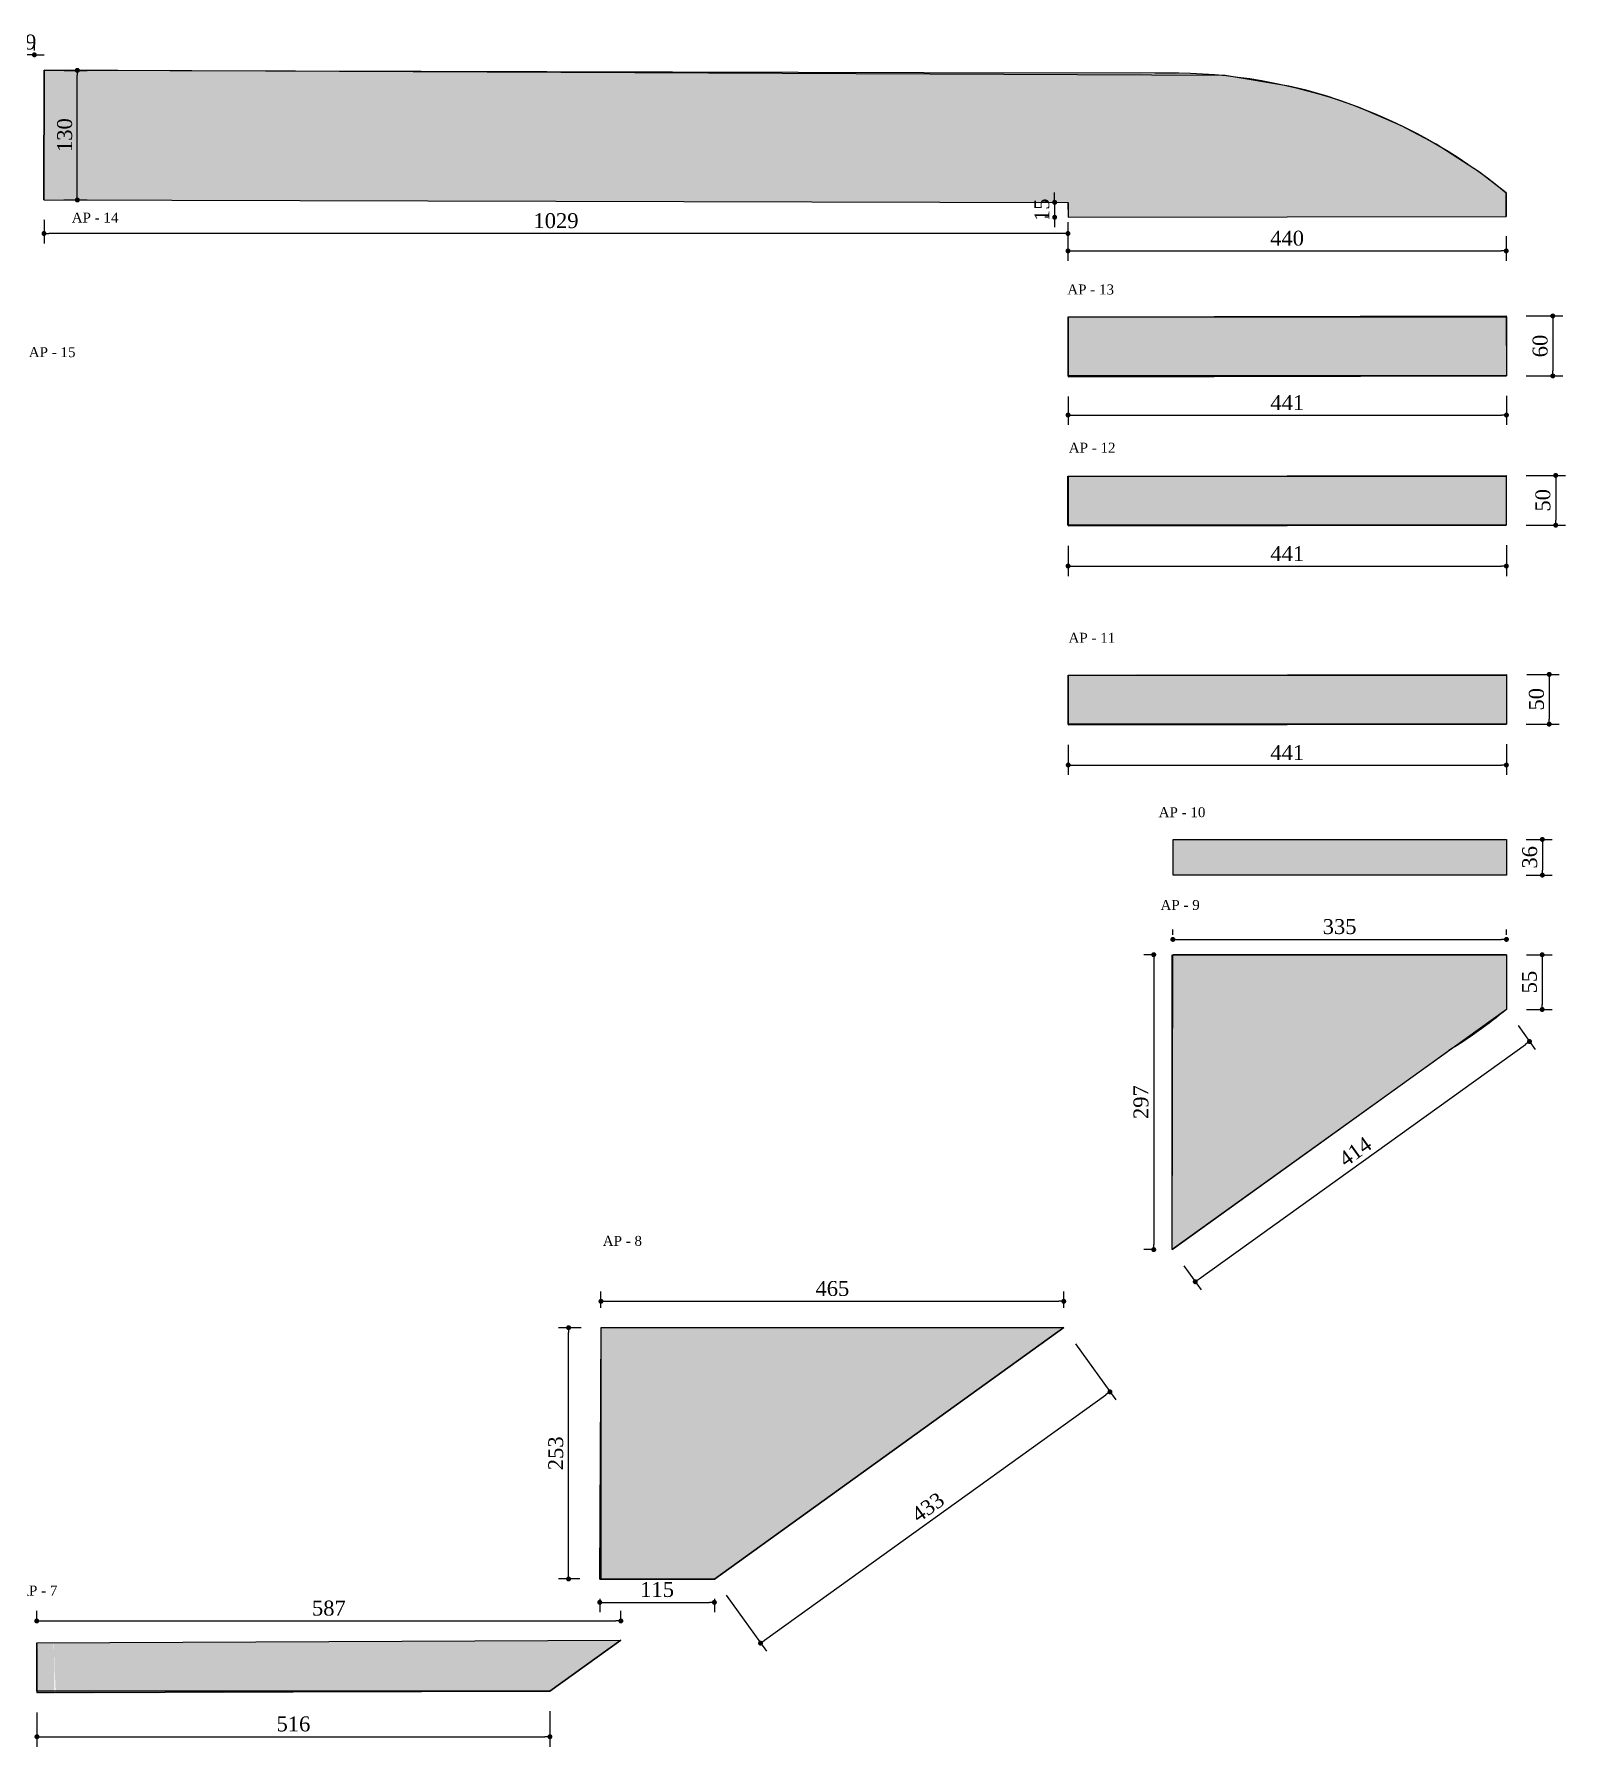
# Model space of a CAD drawing. Header units: millimetres. Extents: x 103208 to 171806, y -164 to 10038.
# Drawn here: x 104259 to 105798, y 6012 to 7740 of the extents above; entities that cross this region are included whole.
import ezdxf

# ---------------------------------------------------------------- set-up
doc = ezdxf.new("R2010")
doc.units = ezdxf.units.MM
doc.layers.add('Parede Baixa', color=5, linetype='Continuous', lineweight=50)
doc.layers.add('Pilares Sub-solo', color=7, linetype='Continuous', lineweight=70)
doc.styles.add('Valéria', font='romantic.ttf', dxfattribs={"height": 10})
doc.dimstyles.new('Cota - 50', dxfattribs={"dimtxt": 10, "dimasz": 5, "dimexe": 10, "dimexo": 20, "dimgap": 5, "dimtad": 1, "dimtxsty": 'Valéria', "dimblk": 'DOT', "dimcen": 0, "dimclrd": 12, "dimclre": 12, "dimclrt": 2, "dimazin": 2, "dimtfac": 1, "dimtix": 1, "dimtmove": 0, "dimatfit": 3, "dimldrblk": 'DOT', "dimfxl": 1, "dimarcsym": 0})
pattern_1 = [(360, (-9845.006, -7.948), (15, 15), [2.25, -0.45, 0.6, -0.45, 2.25, -9]), (360, (-9845.756, -7.498), (15, 15), [1.5, -1.125, 2.25, -1.125, 1.5, -7.5]), (360, (-9840.506, -1.498), (15, 15), [1.875, -0.75, 1.875, -10.5]), (360, (-9848.006, 1.502), (15, 15), [0.75, -1.5, 0.75, -12]), (90, (-9846.506, 1.502), (-15, 15), [1.35, -13.65]), (90, (-9842.006, -7.498), (-15, 15), [1.5, -13.5]), (90, (-9838.256, -1.498), (-15, 15), [1.5, -13.5]), (45, (-9840.056, -7.648), (1e-14, 15), [1.5, -19.7132034]), (135, (-9843.956, -7.648), (-15, 1e-14), [1.5, -19.7132034]), (63.434949, (-9840.5064, -7.573), (8e-10, 15), [1.5, -32.0410197]), (75.9637565, (-9841.2564, -7.4983), (5e-10, 15), [1.5, -60.3465844]), (75.9637565, (-9837.5064, -1.4983), (5e-10, 15), [1.2, -60.6465844]), (75.9637565, (-9846.2064, 1.5017), (5e-10, 15), [1.05, -60.7965844]), (104.0362435, (-9842.7564, -7.4983), (-5e-10, 15), [1.5, -60.3465844]), (104.0362435, (-9839.0064, -1.4983), (-5e-10, 15), [1.2, -60.6465844]), (104.0362435, (-9846.8064, 1.5017), (-5e-10, 15), [1.05, -60.7965844]), (116.565051, (-9843.5064, -7.573), (-6e-09, 15), [1.5, -32.041002])]

# ---------------------------------------------------------------- blocks, each defined once
blk = doc.blocks.new('_Dot')
at = {"color": 0, "linetype": 'ByBlock', "lineweight": -2}
blk.add_line((-0.5, 0), (-1, 0), dxfattribs=at)
at = {"color": 0, "linetype": 'ByBlock', "const_width": 0.5}
blk.add_lwpolyline([(-0.25, 0, 1), (0.25, 0, 1)], format="xyb", close=True, dxfattribs=at)
blk = doc.blocks.new('*D1296')
at = {"color": 12, "lineweight": -2, "transparency": 16777216}
for p, q in [((104261.6, 6143.5), (104261.6, 6155.6)), ((104848.7, 6146.3), (104848.7, 6155.6)), ((104266.6, 6145.6), (104843.7, 6145.6))]:
    blk.add_line(p, q, dxfattribs=at)
at = {"layer": 'Defpoints', "color": 0, "transparency": 16777216}
for p in [(104848.7, 6145.6), (104261.6, 6123.5, -66132.9), (104848.7, 6126.3)]:
    blk.add_point(p, dxfattribs=at)
at = {"color": 12, "lineweight": -2, "transparency": 16777216, "xscale": 5, "yscale": 5, "zscale": 5, "rotation": 180}
blk.add_blockref('_Dot', (104261.6, 6145.6), dxfattribs=at)
at = {"color": 12, "lineweight": -2, "transparency": 16777216, "xscale": 5, "yscale": 5, "zscale": 5}
blk.add_blockref('_Dot', (104848.7, 6145.6), dxfattribs=at)
at = {"color": 2, "transparency": 16777216, "insert": (104555.2, 6158.4), "char_height": 10, "attachment_point": 5, "style": 'Valéria'}
blk.add_mtext('{\\H1.5x;587}', dxfattribs=at)
blk = doc.blocks.new('*D1297')
at = {"color": 12, "lineweight": -2, "transparency": 16777216}
for p, q in [((104261.8, 6053.5), (104261.8, 6019.2)), ((104777.4, 6055), (104777.4, 6019.2)), ((104266.8, 6029.2), (104772.4, 6029.2))]:
    blk.add_line(p, q, dxfattribs=at)
at = {"layer": 'Defpoints', "color": 0, "transparency": 16777216}
for p in [(104261.8, 6073.5, -66132.9), (104777.4, 6075), (104777.4, 6029.2)]:
    blk.add_point(p, dxfattribs=at)
at = {"color": 12, "lineweight": -2, "transparency": 16777216, "xscale": 5, "yscale": 5, "zscale": 5, "rotation": 180}
blk.add_blockref('_Dot', (104261.8, 6029.2), dxfattribs=at)
at = {"color": 12, "lineweight": -2, "transparency": 16777216, "xscale": 5, "yscale": 5, "zscale": 5}
blk.add_blockref('_Dot', (104777.4, 6029.2), dxfattribs=at)
at = {"color": 2, "transparency": 16777216, "insert": (104519.6, 6042), "char_height": 10, "attachment_point": 5, "style": 'Valéria'}
blk.add_mtext('{\\H1.5x;516}', dxfattribs=at)
blk = doc.blocks.new('*D1272')
at = {"color": 12, "lineweight": -2, "transparency": 16777216}
for p, q in [((104241.6, 6123.5), (104230.8, 6123.5)), ((104240.8, 6078.5), (104240.8, 6118.5)), ((104241.8, 6073.5), (104230.8, 6073.5))]:
    blk.add_line(p, q, dxfattribs=at)
at = {"layer": 'Defpoints', "color": 0, "transparency": 16777216}
for p in [(104240.8, 6123.5), (104261.6, 6123.5, -66132.9), (104261.8, 6073.5, -66132.9)]:
    blk.add_point(p, dxfattribs=at)
at = {"color": 12, "lineweight": -2, "transparency": 16777216, "xscale": 5, "yscale": 5, "zscale": 5}
for p, rotation in [((104240.8, 6123.5), 90), ((104240.8, 6073.5), 270)]:
    blk.add_blockref('_Dot', p, dxfattribs=dict(at, rotation=rotation))
at = {"color": 2, "transparency": 16777216, "insert": (104228, 6098.5), "char_height": 10, "attachment_point": 5, "rotation": 90, "style": 'Valéria'}
blk.add_mtext('{\\H1.5x;50}', dxfattribs=at)
blk = doc.blocks.new('*D1298')
at = {"color": 12, "lineweight": -2, "transparency": 16777216}
for p, q in [((104827.5, 6167.8), (104827.5, 6154.3)), ((104832.5, 6164.3), (104937.7, 6164.3)), ((104942.7, 6167.8), (104942.7, 6154.3))]:
    blk.add_line(p, q, dxfattribs=at)
at = {"layer": 'Defpoints', "color": 0, "transparency": 16777216}
for p in [(104827.5, 6187.8), (104942.7, 6187.8), (104942.7, 6164.3)]:
    blk.add_point(p, dxfattribs=at)
at = {"color": 12, "lineweight": -2, "transparency": 16777216, "xscale": 5, "yscale": 5, "zscale": 5, "rotation": 180}
blk.add_blockref('_Dot', (104827.5, 6164.3), dxfattribs=at)
at = {"color": 12, "lineweight": -2, "transparency": 16777216, "xscale": 5, "yscale": 5, "zscale": 5}
blk.add_blockref('_Dot', (104942.7, 6164.3), dxfattribs=at)
at = {"color": 2, "transparency": 16777216, "insert": (104885.1, 6177.1), "char_height": 10, "attachment_point": 5, "style": 'Valéria'}
blk.add_mtext('{\\H1.5x;115}', dxfattribs=at)
blk = doc.blocks.new('*D1299')
at = {"color": 12, "lineweight": -2, "transparency": 16777216}
for p, q in [((105305.6, 6424.2), (105346.1, 6367.8)), ((104993.2, 6126.2), (105336.2, 6373)), ((104954.4, 6171.5), (104995, 6115.1))]:
    blk.add_line(p, q, dxfattribs=at)
at = {"layer": 'Defpoints', "color": 0, "transparency": 16777216}
for p in [(105293.9, 6440.4), (105340.3, 6375.9), (104942.7, 6187.8)]:
    blk.add_point(p, dxfattribs=at)
at = {"color": 12, "lineweight": -2, "transparency": 16777216, "xscale": 5, "yscale": 5, "zscale": 5}
for p, rotation in [((105340.3, 6375.9), 35.73631054312465), ((104989.1, 6123.3), 215.7363105431246)]:
    blk.add_blockref('_Dot', p, dxfattribs=dict(at, rotation=rotation))
at = {"color": 2, "transparency": 16777216, "insert": (105157.3, 6259.9), "char_height": 10, "attachment_point": 5, "rotation": 35.7363, "style": 'Valéria'}
blk.add_mtext('{\\H1.5x;433}', dxfattribs=at)
blk = doc.blocks.new('*D1300')
at = {"color": 12, "lineweight": -2, "transparency": 16777216}
for p, q in [((104828.7, 6460.4), (104828.7, 6476.9)), ((104833.7, 6466.9), (105288.9, 6466.9)), ((105293.9, 6460.4), (105293.9, 6476.9))]:
    blk.add_line(p, q, dxfattribs=at)
at = {"layer": 'Defpoints', "color": 0, "transparency": 16777216}
for p in [(105293.9, 6466.9), (104828.7, 6440.4), (105293.9, 6440.4)]:
    blk.add_point(p, dxfattribs=at)
at = {"color": 12, "lineweight": -2, "transparency": 16777216, "xscale": 5, "yscale": 5, "zscale": 5, "rotation": 180}
blk.add_blockref('_Dot', (104828.7, 6466.9), dxfattribs=at)
at = {"color": 12, "lineweight": -2, "transparency": 16777216, "xscale": 5, "yscale": 5, "zscale": 5}
blk.add_blockref('_Dot', (105293.9, 6466.9), dxfattribs=at)
at = {"color": 2, "transparency": 16777216, "insert": (105061.3, 6479.7), "char_height": 10, "attachment_point": 5, "style": 'Valéria'}
blk.add_mtext('{\\H1.5x;465}', dxfattribs=at)
blk = doc.blocks.new('*D1273')
at = {"color": 12, "lineweight": -2, "transparency": 16777216}
for p, q in [((104808.7, 6440.4), (104786.1, 6440.4)), ((104796.1, 6192.8), (104796.1, 6435.4)), ((104807.5, 6187.8), (104786.1, 6187.8))]:
    blk.add_line(p, q, dxfattribs=at)
at = {"layer": 'Defpoints', "color": 0, "transparency": 16777216}
for p in [(104796.1, 6440.4), (104828.7, 6440.4), (104827.5, 6187.8)]:
    blk.add_point(p, dxfattribs=at)
at = {"color": 12, "lineweight": -2, "transparency": 16777216, "xscale": 5, "yscale": 5, "zscale": 5}
for p, rotation in [((104796.1, 6440.4), 90), ((104796.1, 6187.8), 270)]:
    blk.add_blockref('_Dot', p, dxfattribs=dict(at, rotation=rotation))
at = {"color": 2, "transparency": 16777216, "insert": (104783.3, 6314.1), "char_height": 10, "attachment_point": 5, "rotation": 90, "style": 'Valéria'}
blk.add_mtext('{\\H1.5x;253}', dxfattribs=at)
blk = doc.blocks.new('*D1301')
at = {"color": 12, "lineweight": -2, "transparency": 16777216}
for p, q in [((105403.5, 6835.3), (105403.5, 6840.7)), ((105408.5, 6830.7), (105733.8, 6830.7)), ((105738.8, 6835.4), (105738.8, 6840.7))]:
    blk.add_line(p, q, dxfattribs=at)
at = {"layer": 'Defpoints', "color": 0, "transparency": 16777216}
for p in [(105738.8, 6830.7), (105403.5, 6815.3, -9825), (105738.8, 6815.4, -9825)]:
    blk.add_point(p, dxfattribs=at)
at = {"color": 12, "lineweight": -2, "transparency": 16777216, "xscale": 5, "yscale": 5, "zscale": 5, "rotation": 180}
blk.add_blockref('_Dot', (105403.5, 6830.7), dxfattribs=at)
at = {"color": 12, "lineweight": -2, "transparency": 16777216, "xscale": 5, "yscale": 5, "zscale": 5}
blk.add_blockref('_Dot', (105738.8, 6830.7), dxfattribs=at)
at = {"color": 2, "transparency": 16777216, "insert": (105571.1, 6843.5), "char_height": 10, "attachment_point": 5, "style": 'Valéria'}
blk.add_mtext('{\\H1.5x;335}', dxfattribs=at)
blk = doc.blocks.new('*D1302')
at = {"color": 12, "lineweight": -2, "transparency": 16777216}
for p, q in [((105758.8, 6815.3), (105784.7, 6815.3)), ((105774.7, 6810.3), (105774.7, 6765.3)), ((105758.8, 6760.3), (105784.7, 6760.3))]:
    blk.add_line(p, q, dxfattribs=at)
at = {"layer": 'Defpoints', "color": 0, "transparency": 16777216}
for p in [(105738.8, 6815.3, -9825), (105738.8, 6760.3), (105774.7, 6760.3)]:
    blk.add_point(p, dxfattribs=at)
at = {"color": 12, "lineweight": -2, "transparency": 16777216, "xscale": 5, "yscale": 5, "zscale": 5}
for p, rotation in [((105774.7, 6815.3), 90), ((105774.7, 6760.3), 270)]:
    blk.add_blockref('_Dot', p, dxfattribs=dict(at, rotation=rotation))
at = {"color": 2, "transparency": 16777216, "insert": (105761.9, 6787.8), "char_height": 10, "attachment_point": 5, "rotation": 90, "style": 'Valéria'}
blk.add_mtext('{\\H1.5x;55}', dxfattribs=at)
blk = doc.blocks.new('*D1303')
at = {"color": 12, "lineweight": -2, "transparency": 16777216}
for p, q in [((105750.5, 6744.1), (105767.8, 6720)), ((105430.1, 6489.5), (105757.9, 6725.2)), ((105414.5, 6502.6), (105431.9, 6478.5))]:
    blk.add_line(p, q, dxfattribs=at)
at = {"layer": 'Defpoints', "color": 0, "transparency": 16777216}
for p in [(105738.8, 6760.3), (105762, 6728.1), (105402.9, 6518.9)]:
    blk.add_point(p, dxfattribs=at)
at = {"color": 12, "lineweight": -2, "transparency": 16777216, "xscale": 5, "yscale": 5, "zscale": 5}
for p, rotation in [((105762, 6728.1), 35.70793610385551), ((105426, 6486.6), 215.7079361038555)]:
    blk.add_blockref('_Dot', p, dxfattribs=dict(at, rotation=rotation))
at = {"color": 2, "transparency": 16777216, "insert": (105586.7, 6617.5), "char_height": 10, "attachment_point": 5, "rotation": 35.7079, "style": 'Valéria'}
blk.add_mtext('{\\H1.5x;414}', dxfattribs=at)
blk = doc.blocks.new('*D1304')
at = {"color": 12, "lineweight": -2, "transparency": 16777216}
for p, q in [((105382.9, 6815.3), (105374.3, 6815.3)), ((105384.3, 6810.3), (105384.3, 6523.9)), ((105382.9, 6518.9), (105374.3, 6518.9))]:
    blk.add_line(p, q, dxfattribs=at)
at = {"layer": 'Defpoints', "color": 0, "transparency": 16777216}
for p in [(105402.9, 6815.3, -9825), (105384.3, 6518.9), (105402.9, 6518.9)]:
    blk.add_point(p, dxfattribs=at)
at = {"color": 12, "lineweight": -2, "transparency": 16777216, "xscale": 5, "yscale": 5, "zscale": 5}
for p, rotation in [((105384.3, 6815.3), 90), ((105384.3, 6518.9), 270)]:
    blk.add_blockref('_Dot', p, dxfattribs=dict(at, rotation=rotation))
at = {"color": 2, "transparency": 16777216, "insert": (105371.5, 6667.1), "char_height": 10, "attachment_point": 5, "rotation": 90, "style": 'Valéria'}
blk.add_mtext('{\\H1.5x;297}', dxfattribs=at)
blk = doc.blocks.new('*D1305')
at = {"color": 12, "lineweight": -2, "transparency": 16777216}
for p, q in [((105758.7, 6931.2), (105784.9, 6931.2)), ((105774.9, 6926.2), (105774.9, 6900.3)), ((105758.7, 6895.3), (105784.9, 6895.3))]:
    blk.add_line(p, q, dxfattribs=at)
at = {"layer": 'Defpoints', "color": 0, "transparency": 16777216}
for p in [(105738.7, 6931.2, -9825), (105738.7, 6895.3, -9825), (105774.9, 6895.3)]:
    blk.add_point(p, dxfattribs=at)
at = {"color": 12, "lineweight": -2, "transparency": 16777216, "xscale": 5, "yscale": 5, "zscale": 5}
for p, rotation in [((105774.9, 6931.2), 90), ((105774.9, 6895.3), 270)]:
    blk.add_blockref('_Dot', p, dxfattribs=dict(at, rotation=rotation))
at = {"color": 2, "transparency": 16777216, "insert": (105762.2, 6913.2), "char_height": 10, "attachment_point": 5, "rotation": 90, "style": 'Valéria'}
blk.add_mtext('{\\H1.5x;36}', dxfattribs=at)
blk = doc.blocks.new('*D1306')
at = {"color": 12, "lineweight": -2, "transparency": 16777216}
for p, q in [((105759.4, 7097.1), (105791.8, 7097.1)), ((105781.8, 7092.1), (105781.8, 7052.1)), ((105758.7, 7047.1), (105791.8, 7047.1))]:
    blk.add_line(p, q, dxfattribs=at)
at = {"layer": 'Defpoints', "color": 0, "transparency": 16777216}
for p in [(105739.4, 7097.1, -9825), (105738.7, 7047.1, -9975.7), (105781.8, 7047.1)]:
    blk.add_point(p, dxfattribs=at)
at = {"color": 12, "lineweight": -2, "transparency": 16777216, "xscale": 5, "yscale": 5, "zscale": 5}
for p, rotation in [((105781.8, 7097.1), 90), ((105781.8, 7047.1), 270)]:
    blk.add_blockref('_Dot', p, dxfattribs=dict(at, rotation=rotation))
at = {"color": 2, "transparency": 16777216, "insert": (105769, 7072.1), "char_height": 10, "attachment_point": 5, "rotation": 90, "style": 'Valéria'}
blk.add_mtext('{\\H1.5x;50}', dxfattribs=at)
blk = doc.blocks.new('*D1307')
at = {"color": 12, "lineweight": -2, "transparency": 16777216}
for p, q in [((105298.3, 7026.3), (105298.3, 6996)), ((105738.7, 7027.1), (105738.7, 6996)), ((105303.3, 7006), (105733.7, 7006))]:
    blk.add_line(p, q, dxfattribs=at)
at = {"layer": 'Defpoints', "color": 0, "transparency": 16777216}
for p in [(105298.3, 7046.3, -96350.9), (105738.7, 7047.1, -9975.7), (105738.7, 7006)]:
    blk.add_point(p, dxfattribs=at)
at = {"color": 12, "lineweight": -2, "transparency": 16777216, "xscale": 5, "yscale": 5, "zscale": 5, "rotation": 180}
blk.add_blockref('_Dot', (105298.3, 7006), dxfattribs=at)
at = {"color": 12, "lineweight": -2, "transparency": 16777216, "xscale": 5, "yscale": 5, "zscale": 5}
blk.add_blockref('_Dot', (105738.7, 7006), dxfattribs=at)
at = {"color": 2, "transparency": 16777216, "insert": (105518.5, 7018.5), "char_height": 10, "attachment_point": 5, "style": 'Valéria'}
blk.add_mtext('{\\H1.5x;441}', dxfattribs=at)
blk = doc.blocks.new('*D1308')
at = {"color": 12, "lineweight": -2, "transparency": 16777216}
for p, q in [((105758.6, 7297.1), (105798.3, 7297.1)), ((105788.3, 7292.1), (105788.3, 7252.1)), ((105758.7, 7247.1), (105798.3, 7247.1))]:
    blk.add_line(p, q, dxfattribs=at)
at = {"layer": 'Defpoints', "color": 0, "transparency": 16777216}
for p in [(105738.6, 7297.1, -9901.1), (105738.7, 7247.1, -9901.1), (105788.3, 7247.1)]:
    blk.add_point(p, dxfattribs=at)
at = {"color": 12, "lineweight": -2, "transparency": 16777216, "xscale": 5, "yscale": 5, "zscale": 5}
for p, rotation in [((105788.3, 7297.1), 90), ((105788.3, 7247.1), 270)]:
    blk.add_blockref('_Dot', p, dxfattribs=dict(at, rotation=rotation))
at = {"color": 2, "transparency": 16777216, "insert": (105775.5, 7272.1), "char_height": 10, "attachment_point": 5, "rotation": 90, "style": 'Valéria'}
blk.add_mtext('{\\H1.5x;50}', dxfattribs=at)
blk = doc.blocks.new('*D1309')
at = {"color": 12, "lineweight": -2, "transparency": 16777216}
for p, q in [((105758.6, 7457.4), (105795.4, 7457.4)), ((105785.4, 7452.4), (105785.4, 7402.1)), ((105758.7, 7397.1), (105795.4, 7397.1))]:
    blk.add_line(p, q, dxfattribs=at)
at = {"layer": 'Defpoints', "color": 0, "transparency": 16777216}
for p in [(105738.6, 7457.4, -9849.8), (105738.7, 7397.1, -9849.8), (105785.4, 7397.1)]:
    blk.add_point(p, dxfattribs=at)
at = {"color": 12, "lineweight": -2, "transparency": 16777216, "xscale": 5, "yscale": 5, "zscale": 5}
for p, rotation in [((105785.4, 7457.4), 90), ((105785.4, 7397.1), 270)]:
    blk.add_blockref('_Dot', p, dxfattribs=dict(at, rotation=rotation))
at = {"color": 2, "transparency": 16777216, "insert": (105772.7, 7427.2), "char_height": 10, "attachment_point": 5, "rotation": 90, "style": 'Valéria'}
blk.add_mtext('{\\H1.5x;60}', dxfattribs=at)
blk = doc.blocks.new('*D1310')
at = {"color": 12, "lineweight": -2, "transparency": 16777216}
for p, q in [((105298.2, 7226.3), (105298.2, 7196)), ((105738.7, 7227.1), (105738.7, 7196)), ((105303.2, 7206), (105733.7, 7206))]:
    blk.add_line(p, q, dxfattribs=at)
at = {"layer": 'Defpoints', "color": 0, "transparency": 16777216}
for p in [(105298.2, 7246.3, -96291.2), (105738.7, 7247.1, -9901.1), (105738.7, 7206)]:
    blk.add_point(p, dxfattribs=at)
at = {"color": 12, "lineweight": -2, "transparency": 16777216, "xscale": 5, "yscale": 5, "zscale": 5, "rotation": 180}
blk.add_blockref('_Dot', (105298.2, 7206), dxfattribs=at)
at = {"color": 12, "lineweight": -2, "transparency": 16777216, "xscale": 5, "yscale": 5, "zscale": 5}
blk.add_blockref('_Dot', (105738.7, 7206), dxfattribs=at)
at = {"color": 2, "transparency": 16777216, "insert": (105518.5, 7218.5), "char_height": 10, "attachment_point": 5, "style": 'Valéria'}
blk.add_mtext('{\\H1.5x;441}', dxfattribs=at)
blk = doc.blocks.new('*D1311')
at = {"color": 12, "lineweight": -2, "transparency": 16777216}
for p, q in [((105298.2, 7376.3), (105298.2, 7347.8)), ((105738.8, 7377.1), (105738.8, 7347.8)), ((105303.2, 7357.8), (105733.8, 7357.8))]:
    blk.add_line(p, q, dxfattribs=at)
at = {"layer": 'Defpoints', "color": 0, "transparency": 16777216}
for p in [(105738.8, 7397.1, -9825), (105298.2, 7396.3, -96246.4), (105738.8, 7357.8)]:
    blk.add_point(p, dxfattribs=at)
at = {"color": 12, "lineweight": -2, "transparency": 16777216, "xscale": 5, "yscale": 5, "zscale": 5, "rotation": 180}
blk.add_blockref('_Dot', (105298.2, 7357.8), dxfattribs=at)
at = {"color": 12, "lineweight": -2, "transparency": 16777216, "xscale": 5, "yscale": 5, "zscale": 5}
blk.add_blockref('_Dot', (105738.8, 7357.8), dxfattribs=at)
at = {"color": 2, "transparency": 16777216, "insert": (105518.5, 7370.3), "char_height": 10, "attachment_point": 5, "style": 'Valéria'}
blk.add_mtext('{\\H1.5x;441}', dxfattribs=at)
blk = doc.blocks.new('*D1312')
at = {"color": 12, "lineweight": -2, "transparency": 16777216}
for p, q in [((105298.1, 7536.6), (105298.1, 7512.8)), ((105738.6, 7537.5), (105738.6, 7512.8)), ((105303.1, 7522.8), (105733.6, 7522.8))]:
    blk.add_line(p, q, dxfattribs=at)
at = {"layer": 'Defpoints', "color": 0, "transparency": 16777216}
for p in [(105298.1, 7556.6, -96195.7), (105738.6, 7557.5, -9825), (105738.6, 7522.8)]:
    blk.add_point(p, dxfattribs=at)
at = {"color": 12, "lineweight": -2, "transparency": 16777216, "xscale": 5, "yscale": 5, "zscale": 5, "rotation": 180}
blk.add_blockref('_Dot', (105298.1, 7522.8), dxfattribs=at)
at = {"color": 12, "lineweight": -2, "transparency": 16777216, "xscale": 5, "yscale": 5, "zscale": 5}
blk.add_blockref('_Dot', (105738.6, 7522.8), dxfattribs=at)
at = {"color": 2, "transparency": 16777216, "insert": (105518.3, 7535.5), "char_height": 10, "attachment_point": 5, "style": 'Valéria'}
blk.add_mtext('{\\H1.5x;440}', dxfattribs=at)
blk = doc.blocks.new('*D1313')
at = {"color": 12, "lineweight": -2, "transparency": 16777216}
for p, q in [((105278.2, 7571.6), (105274.7, 7571.6)), ((105284.7, 7576.6), (105284.7, 7581.6)), ((105284.7, 7571.6), (105284.7, 7556.6)), ((105278.1, 7556.6), (105274.7, 7556.6)), ((105284.7, 7551.6), (105284.7, 7546.6))]:
    blk.add_line(p, q, dxfattribs=at)
at = {"layer": 'Defpoints', "color": 0, "transparency": 16777216}
for p in [(105298.2, 7571.6, 124633.8), (105284.7, 7556.6), (105298.1, 7556.6, -96195.7)]:
    blk.add_point(p, dxfattribs=at)
at = {"color": 12, "lineweight": -2, "transparency": 16777216, "xscale": 5, "yscale": 5, "zscale": 5}
for p, rotation in [((105284.7, 7571.6), 270), ((105284.7, 7556.6), 90)]:
    blk.add_blockref('_Dot', p, dxfattribs=dict(at, rotation=rotation))
at = {"color": 2, "transparency": 16777216, "insert": (105271.9, 7564.1), "char_height": 10, "attachment_point": 5, "rotation": 90, "style": 'Valéria'}
blk.add_mtext('{\\H1.5x;15}', dxfattribs=at)
blk = doc.blocks.new('*D1314')
at = {"color": 12, "lineweight": -2, "transparency": 16777216}
for p, q in [((104268.9, 7554), (104268.9, 7530.3)), ((105293.1, 7540.3), (104273.9, 7540.3)), ((105298.1, 7551.6), (105298.1, 7530.3))]:
    blk.add_line(p, q, dxfattribs=at)
at = {"layer": 'Defpoints', "color": 0, "transparency": 16777216}
for p in [(104268.9, 7574), (105298.1, 7571.6, 124633.8), (104268.9, 7540.3)]:
    blk.add_point(p, dxfattribs=at)
at = {"color": 12, "lineweight": -2, "transparency": 16777216, "xscale": 5, "yscale": 5, "zscale": 5, "rotation": 180}
blk.add_blockref('_Dot', (104268.9, 7540.3), dxfattribs=at)
at = {"color": 12, "lineweight": -2, "transparency": 16777216, "xscale": 5, "yscale": 5, "zscale": 5}
blk.add_blockref('_Dot', (105298.1, 7540.3), dxfattribs=at)
at = {"color": 2, "transparency": 16777216, "insert": (104783.5, 7553.1), "char_height": 10, "attachment_point": 5, "style": 'Valéria'}
blk.add_mtext('{\\H1.5x;1029}', dxfattribs=at)
blk = doc.blocks.new('*D1315')
at = {"color": 12, "lineweight": -2, "transparency": 16777216}
for p, q in [((104289.2, 7704.3), (104312.4, 7704.3)), ((104302.4, 7579), (104302.4, 7699.3)), ((104288.9, 7574), (104312.4, 7574))]:
    blk.add_line(p, q, dxfattribs=at)
at = {"layer": 'Defpoints', "color": 0, "transparency": 16777216}
for p in [(104269.2, 7704.3), (104302.4, 7704.3), (104268.9, 7574)]:
    blk.add_point(p, dxfattribs=at)
at = {"color": 12, "lineweight": -2, "transparency": 16777216, "xscale": 5, "yscale": 5, "zscale": 5}
for p, rotation in [((104302.4, 7704.3), 90), ((104302.4, 7574), 270)]:
    blk.add_blockref('_Dot', p, dxfattribs=dict(at, rotation=rotation))
at = {"color": 2, "transparency": 16777216, "insert": (104289.7, 7639.2), "char_height": 10, "attachment_point": 5, "rotation": 90, "style": 'Valéria'}
blk.add_mtext('{\\H1.5x;130}', dxfattribs=at)
blk = doc.blocks.new('*D1316')
at = {"color": 12, "lineweight": -2, "transparency": 16777216}
for p, q in [((104240.7, 7724.2), (104240.7, 7729.9)), ((104259.2, 7724.3), (104259.2, 7729.9)), ((104235.7, 7719.9), (104230.7, 7719.9)), ((104259.2, 7719.9), (104240.7, 7719.9)), ((104264.2, 7719.9), (104269.2, 7719.9))]:
    blk.add_line(p, q, dxfattribs=at)
at = {"layer": 'Defpoints', "color": 0, "transparency": 16777216}
for p in [(104240.7, 7719.9), (104240.7, 7704.2), (104259.2, 7704.3)]:
    blk.add_point(p, dxfattribs=at)
at = {"color": 12, "lineweight": -2, "transparency": 16777216, "xscale": 5, "yscale": 5, "zscale": 5}
blk.add_blockref('_Dot', (104240.7, 7719.9), dxfattribs=at)
at = {"color": 12, "lineweight": -2, "transparency": 16777216, "xscale": 5, "yscale": 5, "zscale": 5, "rotation": 180}
blk.add_blockref('_Dot', (104259.2, 7719.9), dxfattribs=at)
at = {"color": 2, "transparency": 16777216, "insert": (104249.9, 7732.7), "char_height": 10, "attachment_point": 5, "style": 'Valéria'}
blk.add_mtext('{\\H1.5x;19}', dxfattribs=at)

msp = doc.modelspace()

# ---------------------------------------------------------------- hatches: boundary and pattern name
h = msp.add_hatch()
h.set_pattern_fill('GRASS2', color=74, scale=15, pattern_type=2)
h.set_pattern_definition(pattern_1)
h.paths.add_polyline_path([(105298.29143, 7046.92032), (105739.3857, 7047.04111), (105739.3857, 7097.09591), (105298.29143, 7096.97512)])
h.paths.add_polyline_path([(105739.11423, 7247.09567), (105298.23263, 7247.02766), (105298.23263, 7296.97617), (105739.11423, 7297.04417)])
h.paths.add_polyline_path([(105298.1954, 7456.98321), (105738.84716, 7456.98321), (105738.84198, 7397.09542), (105298.19022, 7397.09542)])
h.paths.add_polyline_path([(105298.06375, 7571.56059), (104269.49166, 7574.02936), (104269.55774, 7704.34217), (105298.12969, 7701.86601)])
h.paths.add_polyline_path([(105435.67272, 7614.02826), (105326.1522, 7614.02826)], flags=16)
h.paths.add_polyline_path([(105298.12969, 7701.86601), (105298.14613, 7556.58339), (105738.53343, 7557.38269), (105738.55189, 7581.31428), (105699.54817, 7610.4406), (105670.16558, 7628.97991), (105634.84309, 7647.93074), (105595.25972, 7665.3224), (105554.04502, 7679.54169), (105515.24178, 7689.59162), (105476.15077, 7696.63604), (105440.45303, 7700.47368)])
h = msp.add_hatch()
h.set_pattern_fill('GRASS2', color=74, scale=15, pattern_type=2)
h.set_pattern_definition(pattern_1)
h.paths.add_polyline_path([(104262.80191, 6123.55537), (104278.51226, 6123.55537), (104280.7038, 6072.31246), (104261.92429, 6072.29586)])
h.paths.add_polyline_path([(104279.07761, 6123.27435), (104848.68121, 6126.25954), (104777.45374, 6075.00916), (104279.16922, 6072.46481)])
h.paths.add_polyline_path([(105492.8514, 6776.82021), (105604.20729, 6776.82021)], flags=16)
h.paths.add_polyline_path([(105403.48222, 6815.25964), (105738.7658, 6815.25964), (105738.79321, 6760.31171), (105402.87465, 6518.85918)])
h.paths.add_polyline_path([(105521.74949, 6931.15865), (105524.4642, 6931.10774), (105403.71969, 6931.10774), (105403.71969, 6895.23337), (105738.72424, 6895.23337), (105738.72424, 6931.10774), (105634.78825, 6931.10774), (105632.07354, 6931.15865)])
h.paths.add_polyline_path([(105036.54446, 6329.58593), (104926.30339, 6329.58593)], flags=16)
h.paths.add_polyline_path([(104828.74803, 6440.42738), (105293.87062, 6440.42738), (104942.72242, 6187.76532), (104828.74803, 6187.76532)])
h.paths.add_polyline_path([(104294.66411, 5883.3525), (104294.66411, 5775.33303)], flags=16)
h.paths.add_polyline_path([(104261.20617, 5952.20525), (104618.02458, 5954.13512), (104259.98743, 5696.51624)])

# ---------------------------------------------------------------- linework, layer by layer
for p, q in [((104268.8783, 7574.03083), (104269.19107, 7704.34305)), ((104269.19107, 7704.34305), (105153.10617, 7702.22149)), ((104268.8783, 7574.03083, 124633.76029), (105298.06375, 7571.56059, 124633.76029)), ((105298.18207, 7571.56031, 124633.76029), (105298.14613, 7556.58339, -96195.72627)), ((105738.55189, 7581.31437), (105738.55189, 7557.54329, -9825)), ((105298.14613, 7556.58339, -96195.72627), (105738.53343, 7557.38269, -9825)), ((105298.32763, 7456.58355, -96195.72627), (105298.1961, 7396.29564, -249267.52059)), ((105298.32763, 7456.58355, -96195.72627), (105738.58832, 7457.38263, -9849.83213)), ((105738.58832, 7457.38263, -9849.83213), (105738.84198, 7397.09542, -9825)), ((105298.1961, 7396.29564, -96246.4403), (105738.84198, 7397.09542, -9825)), ((105298.22549, 7296.29553, -96276.27207), (105738.63543, 7297.09488, -9901.10605)), ((105298.22549, 7296.29553, -249267.52059), (105298.24019, 7246.29548, -249267.52059)), ((105738.63543, 7297.09488, -9901.10605), (105738.65013, 7247.09482, -9916.02194)), ((105298.24019, 7246.29548, -96291.18796), (105738.65013, 7247.09482, -9916.02194)), ((105298.28428, 7096.29531, -96335.93563), (105738.69422, 7097.09466, -9960.76961)), ((105298.28428, 7096.29531, -249267.52059), (105298.29897, 7046.29526, -249267.52059)), ((105738.69422, 7097.09466, -9960.76961), (105738.70892, 7047.0946, -9975.68549)), ((105298.29897, 7046.29526, -96350.85151), (105738.70892, 7047.0946, -9975.68549)), ((105403.64621, 6895.25964, -9825), (105403.71969, 6931.10774, -1894.75472)), ((105403.71969, 6931.10774, -1894.75472), (105738.74298, 6931.20622, -9825)), ((105738.74298, 6931.20622, -9825), (105738.75354, 6895.27256, -9825)), ((105738.75354, 6895.27256, -9825), (105403.64621, 6895.25964, -9825)), ((105402.87465, 6518.85918, -9825), (105402.87465, 6815.25964, -9825)), ((105738.77706, 6815.25964, -9825), (105403.48222, 6815.25964, -9825)), ((105738.77706, 6815.27257, -9825), (105738.79321, 6760.31171, -9825)), ((105402.87465, 6518.85918), (105680.94051, 6718.93622)), ((104827.54371, 6187.76532), (104828.74803, 6440.42738)), ((104828.74803, 6440.42738), (105293.87062, 6440.42738)), ((104942.72344, 6187.76605), (105293.87062, 6440.42738)), ((104827.54371, 6187.76532), (104942.72397, 6187.76532)), ((104261.64033, 6123.51319, -66132.89115), (104848.68121, 6126.25954)), ((104261.64033, 6123.51319, -66132.89115), (104261.78439, 6073.51339, -66132.89115)), ((104777.43973, 6074.99908), (104848.68121, 6126.25954)), ((104261.78439, 6073.51339, -66132.89115), (104777.43973, 6074.99908))]:
    msp.add_line(p, q)
msp.add_lwpolyline([(104269.19107, 7704.34305), (104268.8783, 7574.03083), (105298.06375, 7571.56059), (105298.14613, 7556.58339), (105738.53343, 7557.38269), (105738.55189, 7581.31423), (105711.55448, 7602.06047), (105668.30058, 7630.06798), (105633.41908, 7648.62423), (105590.10866, 7667.30889), (105559.45299, 7677.88958), (105537.37218, 7684.24341), (105519.96943, 7688.53319), (105456.05982, 7699.09612), (104269.19107, 7704.34305)])
for points in [[(105153.10617, 7702.22149), (105385.34544, 7701.65223, -0.1813968239), (105738.55189, 7581.31437)], [(105738.79321, 6760.31171, -0.0335125684), (105680.94051, 6718.93622)]]:
    msp.add_lwpolyline(points, format="xyb")
for points, elevation in [([(105298.32763, 7456.58355), (105738.84198, 7456.58355), (105738.84198, 7397.09542), (105298.32763, 7397.09542)], -96195.72627), ([(105297.93272, 7296.295), (105738.65013, 7296.295), (105738.65013, 7247.09482), (105297.93272, 7247.09482)], -96333.6905), ([(105298.28428, 7096.29531), (105738.70892, 7096.29531), (105738.70892, 7047.0946), (105298.28428, 7047.0946)], -96335.93563), ([(105403.71969, 6931.10774), (105738.75354, 6931.10774), (105738.75354, 6895.27256), (105403.71969, 6895.27256)], -1894.75472), ([(105403.48222, 6815.25964), (105738.79321, 6815.25964), (105738.79321, 6760.31171), (105402.87465, 6518.85918)], -9825), ([(104261.64032, 6123.51319), (104848.68121, 6126.25954), (104777.43973, 6074.99908), (104261.64032, 6074.99908)], -66132.89195)]:
    msp.add_lwpolyline(points, close=True, dxfattribs=dict(elevation=elevation))
msp.add_lwpolyline([(104828.74803, 6440.42738), (105293.87062, 6440.42738), (104942.72397, 6187.76532), (104828.74803, 6187.76532)], close=True)
at = {"layer": 'Parede Baixa'}
msp.add_lwpolyline([(104268.83104, 7554.34349), (104268.84277, 7554.34346)], dxfattribs=at)

# ---------------------------------------------------------------- texts
at = {"layer": 'Pilares Sub-solo', "color": 7, "char_height": 10, "attachment_point": 1, "style": 'Valéria'}
for s, insert in [('{\\C1;AP - 14}', (104296.76324, 7561.2931)), ('{\\C1;AP - 13}', (105297.40422, 7489.04536)), ('{\\C1;AP - 15}', (104253.56044, 7426.02288)), ('{\\C1;AP - 12}', (105298.89034, 7330.00078)), ('{\\C1;AP - 11}', (105298.61682, 7138.91051)), ('{\\C1;AP - 10}', (105389.23131, 6963.56643)), ('{\\C1;AP - 9}', (105391.09949, 6870.29592)), ('{\\C1;AP - 8}', (104830.48073, 6532.65068)), ('{\\C1;AP - 7}', (104242.9031, 6181.15837))]:
    msp.add_mtext_dynamic_manual_height_columns(s, width=228.393323, gutter_width=50, heights=[9.00998], dxfattribs=dict(at, insert=insert))

# ---------------------------------------------------------------- dimensions: what is measured, and where the dimension line sits
for base, p1, p2, text, picture, middle in [((104240.68143, 7719.9307), (104259.19102, 7704.33243), (104240.68143, 7704.23916), '{\\H1.5x;19}', '*D1316', (104249.93622, 7732.67479)), ((104268.8783, 7540.32707), (105298.06375, 7571.56059, 124633.76029), (104268.8783, 7574.03083), '{\\H1.5x;1029}', '*D1314', (104783.47103, 7553.08224)), ((105738.55189, 7522.80369), (105298.14613, 7556.58339, -96195.72627), (105738.55189, 7557.54329, -9825), '{\\H1.5x;440}', '*D1312', (105518.34901, 7535.47011)), ((105738.84198, 7357.80945), (105298.1961, 7396.29564, -96246.4403), (105738.84198, 7397.09542, -9825), '{\\H1.5x;441}', '*D1311', (105518.51904, 7370.30945)), ((105738.72618, 7206.02935), (105298.24019, 7246.29548, -96291.18796), (105738.72618, 7247.09496, -9901.10605), '{\\H1.5x;441}', '*D1310', (105518.48318, 7218.52935)), ((105738.70892, 7005.97134), (105298.29897, 7046.29526, -96350.85151), (105738.70892, 7047.0946, -9975.68549), '{\\H1.5x;441}', '*D1307', (105518.50394, 7018.47134)), ((105738.77703, 6830.72671), (105403.48222, 6815.25964, -9825), (105738.77703, 6815.3582, -9825), '{\\H1.5x;335}', '*D1301', (105571.12963, 6843.51517)), ((105293.87062, 6466.91199), (104828.74803, 6440.42738), (105293.87062, 6440.42738), '{\\H1.5x;465}', '*D1300', (105061.30932, 6479.70045)), ((104942.72344, 6164.28806), (104827.54371, 6187.76532), (104942.72344, 6187.76605), '{\\H1.5x;115}', '*D1298', (104885.13358, 6177.07652)), ((104848.68121, 6145.5656), (104261.64033, 6123.51319, -66132.89115), (104848.68121, 6126.25954), '{\\H1.5x;587}', '*D1296', (104555.16077, 6158.35406)), ((104777.43973, 6029.2312), (104261.78439, 6073.51339, -66132.89115), (104777.43973, 6074.99908), '{\\H1.5x;516}', '*D1297', (104519.61206, 6042.01966))]:
    dim = msp.add_linear_dim(base=base, p1=p1, p2=p2, text=text, dimstyle='Cota - 50')
    dim.commit()
    dim.dimension.update_dxf_attribs({"geometry": picture, "text_midpoint": middle})
for base, p1, p2, text, picture, middle in [((104302.38856, 7704.34305), (104268.8783, 7574.03083), (104269.19107, 7704.34305), '{\\H1.5x;130}', '*D1315', (104289.72214, 7639.18694)), ((105284.6666, 7556.58339), (105298.18207, 7571.56031, 124633.76029), (105298.14613, 7556.58339, -96195.72627), '{\\H1.5x;15}', '*D1313', (105271.87813, 7564.07185)), ((105785.43605, 7397.09519), (105738.58832, 7457.38263, -9849.83213), (105738.71537, 7397.09519, -9849.83222), '{\\H1.5x;60}', '*D1309', (105772.71416, 7427.23891)), ((105788.25586, 7247.09496), (105738.63543, 7297.09488, -9901.10605), (105738.72618, 7247.09496, -9901.10605), '{\\H1.5x;<>}', '*D1308', (105775.4674, 7272.09492)), ((105781.80384, 7047.0946), (105739.38646, 7097.09591, -9825.00482), (105738.70892, 7047.0946, -9975.68549), '{\\H1.5x;<>}', '*D1306', (105769.01538, 7072.09526)), ((105774.89015, 6895.27256), (105738.74298, 6931.20622, -9825), (105738.74436, 6895.27256, -9825), '{\\H1.5x;36}', '*D1305', (105762.16826, 6913.23939)), ((105384.29378, 6518.85918), (105402.87465, 6815.25964, -9825), (105402.87465, 6518.85918), '{\\H1.5x;297}', '*D1304', (105371.5497, 6667.05941)), ((105774.70775, 6760.31171), (105738.77706, 6815.27257, -9825), (105738.79321, 6760.31171), '{\\H1.5x;55}', '*D1302', (105761.91929, 6787.79214)), ((104796.11934, 6440.42738), (104827.54371, 6187.76532), (104828.74803, 6440.42738), '{\\H1.5x;253}', '*D1273', (104783.33088, 6314.09635)), ((104240.81163, 6123.51319), (104261.78439, 6073.51339, -66132.89115), (104261.64032, 6123.51319, -66132.89195), '{\\H1.5x;<>}', '*D1272', (104228.02317, 6098.51329))]:
    dim = msp.add_linear_dim(base=base, p1=p1, p2=p2, angle=90, text=text, dimstyle='Cota - 50')
    dim.commit()
    dim.dimension.update_dxf_attribs({"geometry": picture, "text_midpoint": middle})
for p1, p2, distance, text, picture, middle in [((105402.87465, 6518.85918), (105738.79321, 6760.31171), -39.70144, '{\\H1.5x;414}', '*D1303', (105586.71015, 6617.4978)), ((104942.72397, 6187.76532), (105293.87062, 6440.42738), -79.47802, '{\\H1.5x;433}', '*D1299', (105157.32548, 6259.85547))]:
    dim = msp.add_aligned_dim(p1=p1, p2=p2, distance=distance, text=text, dimstyle='Cota - 50')
    dim.commit()
    dim.dimension.update_dxf_attribs({"geometry": picture, "text_midpoint": middle})

doc.saveas('drawing.dxf')
